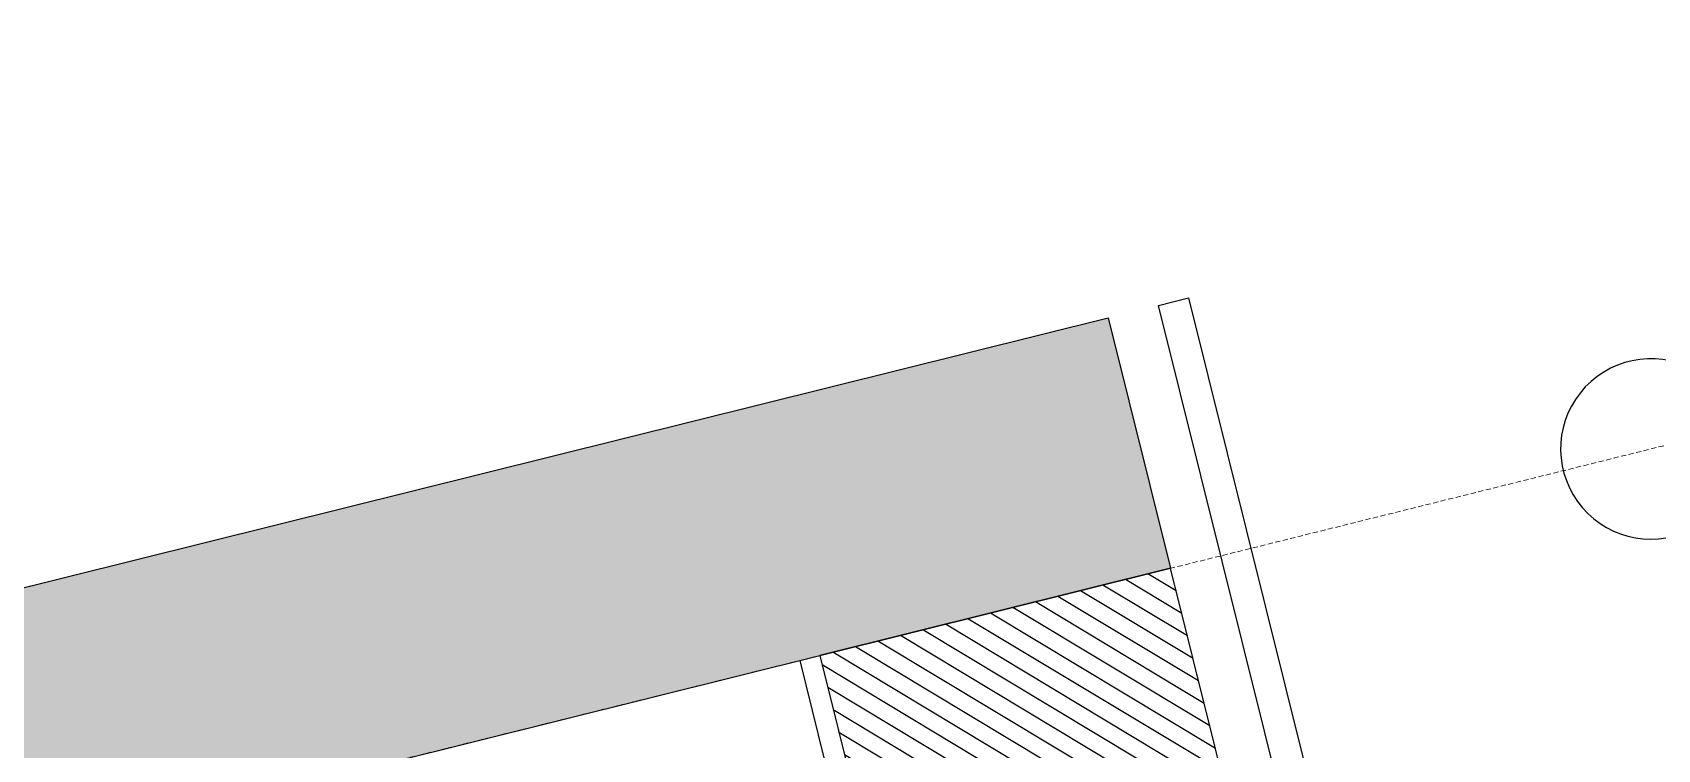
# Model space of a CAD drawing. Header units: inches. Extents: x 252212 to 296477, y 417293 to 492071.
# Drawn here: x 269069 to 270642, y 476613 to 477307 of the extents above; entities that cross this region are included whole.
import ezdxf

# ---------------------------------------------------------------- set-up
doc = ezdxf.new("R2010")
doc.units = ezdxf.units.IN
doc.header["$MEASUREMENT"] = 0
doc.linetypes.add('DASHED', pattern=[0.75, 0.5, -0.25])
doc.linetypes.add('HIDDEN', pattern=[0.375, 0.25, -0.125])
for name, color, linetype in [('A-Hidden', 8, 'HIDDEN'), ('Layer1', 1, 'Continuous'), ('Layer3', 7, 'Continuous'), ('Layer7', 8, 'Continuous')]:
    doc.layers.add(name, color=color, linetype=linetype)

# ---------------------------------------------------------------- blocks, each defined once
blk = doc.blocks.new('GF-11_SEC B')
at = {"layer": 'Layer7', "ltscale": 300}
h = blk.add_hatch(dxfattribs=at)
h.set_pattern_fill('AR-CONC', color=256, scale=10, style=0)
h.set_pattern_definition([(130, (22218.07077356131, 5882.543986641489), (-71.72601826007534, -6.27521349825951), [7.5, -82.5]), (185, (22218.07077356131, 5882.543986641489), (13.8751333613, 75.21921337000119), [6, -66]), (79.5486, (22212.09360556132, 5882.021052641487), (-57.85093817140214, 68.94395420609536), [6.374018999999998, -70.11421119999997]), (133.8157999999999, (22218.07077356131, 5902.543986641489), (-106.7241048625644, -16.5519014329018), [11.24999999999998, -123.7499999999999]), (83.3644, (22209.17709906132, 5901.164655941489), (-93.46627055487032, 97.41178709004416), [9.561028799999992, -105.1712999999999]), (188.8158, (22218.07077356131, 5902.543986641489), (-93.46619451336271, 97.41186009253248), [8.999999999999998, -98.99999999999999]), (159, (22208.07077356131, 5897.543986641489), (-59.69070521184615, -40.26188906653388), [7.5, -82.5]), (214, (22208.07077356131, 5897.543986641489), (-24.33153319215817, 72.5150045046853), [5.999999999999999, -65.99999999999999]), (108.5485999999999, (22203.09655026131, 5894.188826041489), (-84.02226285814899, 32.25304967099524), [6.374018999999998, -70.11421119999999]), (142.5, (22218.07077356131, 5882.543986641489), (-1.215985531729064, 33.28938538313115), [0, -65.19999999999999, 0, -67, 0, -66.25]), (172.5, (22218.07077356131, 5882.543986641489), (-26.30695374421486, 39.44117118823604), [0, -38.2, 0, -63.7, 0, -25.25]), (212.5, (22240.37077356131, 5882.543986641489), (-53.3822436172409, -2.255487173437975), [0, -25, 0, -77.99999999999999, 0, -103.5]), (222.5, (22250.37077356132, 5882.543986641489), (-58.31861693423861, 10.01049823323177), [0, -32.5, 0, -51.79999999999999, 0, -73.5])])
h.paths.add_polyline_path([(18072.8079746741, 2028.184395076765), (18072.80797467427, 1778.184395076707), (22068.07078835386, 1778.184395076765), (22068.0707883538, 2028.184395076765)])
h.paths.add_polyline_path([(18072.80797467427, -2471.815604923293), (18072.80797467427, -2671.815604923293), (22068.07078835391, -2671.815604923293), (22068.07078835391, -2471.815604923235)])
at = {"layer": 'Layer7'}
h = blk.add_hatch(dxfattribs=at)
h.set_pattern_fill('ANSI31,_O', color=8, scale=5)
h.set_pattern_definition([(45, (-114263.2526085608, 66663.31839147348), (-11.22532015133644, 11.22532015133644), [])])
h.paths.add_polyline_path([(18422.80798021686, 1778.184395076765), (18072.80798021681, 1778.184395076649), (18072.80798021675, 978.1843950700131), (18222.80798021669, 978.1843950698385), (18222.80798021675, 928.1843950701295), (18322.80798347021, 928.1843950700713), (18322.80798346968, 428.1844102098257), (18422.80798021657, 428.1844101063325)])
h.paths.add_polyline_path([(18422.80796968041, -871.8156350151985), (18322.80798346852, -871.8379803928547), (18322.80798004556, -1371.837945683976), (18222.82943372708, -1371.837945683685), (18222.80798021628, -1421.837945683452), (18072.80798021634, -1421.837945683743), (18072.80798021564, -2471.815604923293), (18422.80797467352, -2471.815604923351)])
at = {"layer": 'Layer1'}
blk.add_line((18442.80797467427, 1778.184395076649), (18442.80797467433, 408.1844101666356), dxfattribs=at)
blk.add_lwpolyline([(17992.80798236863, 1178.184395069431), (18022.80797395646, 1178.184395069547), (18022.80797395518, 2028.184395076765), (17992.80798236746, 2028.184395076765)], close=True, dxfattribs=at)
at = {"layer": 'Layer3'}
for p, q in [((22072.82650105678, 2028.184395076765), (18072.8079746741, 2028.184395076765)), ((22072.82650105684, 1778.184395076707), (18072.80797467427, 1778.184395076707))]:
    blk.add_line(p, q, dxfattribs=at)
for points in [[(18072.8079746741, 2028.184395076765), (18072.80797467427, 1778.184395076707)], [(18322.80798347021, 928.1843950700713), (18222.80798021675, 928.1843950701295), (18222.80798021669, 978.1843950698385), (18072.80798021675, 978.1843950700131), (18072.80798021681, 1778.184395076649), (18422.80798021686, 1778.184395076765), (18422.80798021657, 428.1844101063325), (18322.80798346968, 428.1844102098257), (18322.80798347015, 928.1843753973371)]]:
    blk.add_lwpolyline(points, dxfattribs=at)
blk = doc.blocks.new('arrow01')
at = {"layer": 'Layer1'}
blk.add_hatch(color=256, dxfattribs=at).paths.add_polyline_path([(7.00772401393624, -44.68237734248396), (1.746229827404022e-10, 2.619344741106033e-09), (-6.218803072697483, -32.36559940699954)])
at = {"layer": 'Layer1', "elevation": 375.8469925919516}
blk.add_lwpolyline([(7.00772401393624, -44.68237734248396), (1.746229827404022e-10, 2.619344741106033e-09), (-6.218803072697483, -32.36559940699954)], close=True, dxfattribs=at)
at = {"layer": 'Layer7'}
blk.add_line((-23.97318460885435, 41.53353686141782), (-23.97318460897077, 77.72446036298061), dxfattribs=at)
blk.add_arc((-87.33236316172406, 2.386514097452164e-09), 87.33236316179232, 43.48997200654155, 0, dxfattribs=at)

msp = doc.modelspace()

# ---------------------------------------------------------------- linework, layer by layer
at = {"layer": 'A-Hidden', "linetype": 'DASHED', "lineweight": 0, "ltscale": 10}
msp.add_line((265584.4753775301, 475647.2848206846, 0.0002054036347569323), (272256.5018704552, 477307.2737087948, -0.001099820893054603), dxfattribs=at)

# ---------------------------------------------------------------- block references
at = {"xscale": -1, "rotation": 13.97142328298426}
msp.add_blockref('GF-11_SEC B', (288137.8014533326, 479426.1207048143, -5.713051952758471e-05), dxfattribs=at)
at = {"layer": 'Layer3', "rotation": 13.97142328299998}
msp.add_blockref('arrow01', (270719.9173074334, 476924.9740726894, -0.0004309094085271652), dxfattribs=at)

doc.saveas('drawing.dxf')
